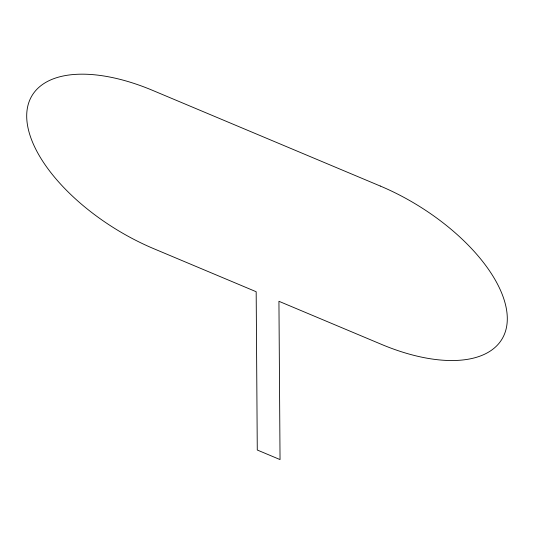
<?xml version="1.0" encoding="UTF-8"?>
<svg xmlns="http://www.w3.org/2000/svg" width="534" height="534" viewBox="0 0 534 534"><rect width="100%" height="100%" fill="white"/><g stroke="black" fill="none" stroke-linecap="round" stroke-linejoin="round"><path stroke-width="0.8" d="M380.275 186.039L152.624 90.386A141.904 70.334 31.5 0 0 26.7 116.392A141.904 70.334 31.5 0 0 153.725 248.677L256.173 291.724L257.275 450.015L280.043 459.58L278.935 301.289L381.376 344.33A141.904 70.334 31.5 0 0 507.3 318.324A141.904 70.334 31.5 0 0 380.275 186.039"/></g></svg>
